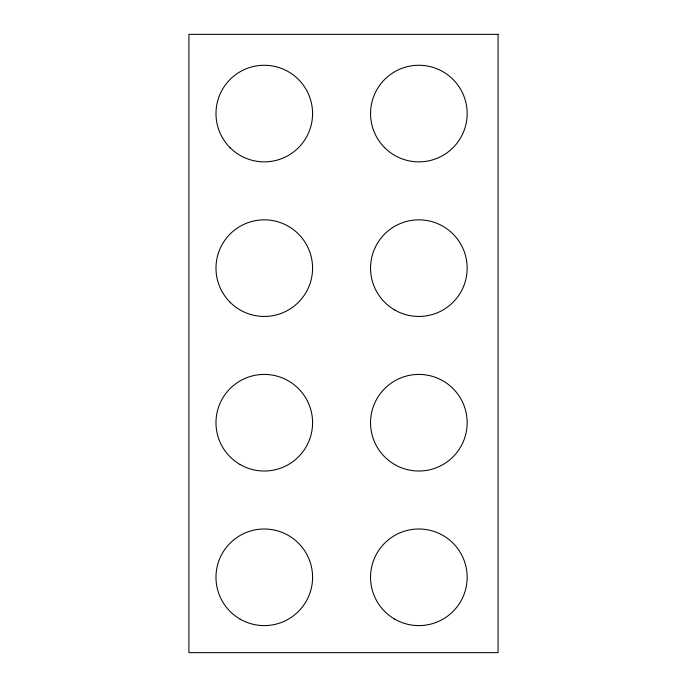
<?xml version="1.0" encoding="UTF-8"?>
<svg xmlns="http://www.w3.org/2000/svg" width="687" height="687" viewBox="0 0 687 687"><rect width="100%" height="100%" fill="white"/><g stroke="black" fill="none" stroke-linecap="round" stroke-linejoin="round"><path stroke-width="1.03" d="M498.075 34.35L188.925 34.35L188.925 652.65L498.075 652.65L498.075 34.35M240.124 619.124A48.305 48.305 0 0 0 312.585 577.295A48.305 48.305 0 0 0 240.124 535.465A48.305 48.305 0 0 0 240.124 619.124M240.124 464.549A48.305 48.305 0 0 0 312.585 422.72A48.305 48.305 0 0 0 240.124 380.89A48.305 48.305 0 0 0 240.124 464.549M230.128 302.297A48.305 48.305 0 0 0 310.936 280.648A48.305 48.305 0 0 0 251.777 221.489A48.305 48.305 0 0 0 230.128 302.297M230.128 147.722A48.305 48.305 0 0 0 310.936 126.073A48.305 48.305 0 0 0 251.777 66.914A48.305 48.305 0 0 0 230.128 147.722M394.699 619.124A48.305 48.305 0 0 0 467.16 577.295A48.305 48.305 0 0 0 394.699 535.465A48.305 48.305 0 0 0 394.699 619.124M394.699 464.549A48.305 48.305 0 0 0 467.16 422.72A48.305 48.305 0 0 0 394.699 380.89A48.305 48.305 0 0 0 394.699 464.549M394.699 309.974A48.305 48.305 0 0 0 467.16 268.145A48.305 48.305 0 0 0 394.699 226.315A48.305 48.305 0 0 0 394.699 309.974M384.703 147.722A48.305 48.305 0 0 0 465.511 126.073A48.305 48.305 0 0 0 406.352 66.914A48.305 48.305 0 0 0 384.703 147.722"/></g></svg>
